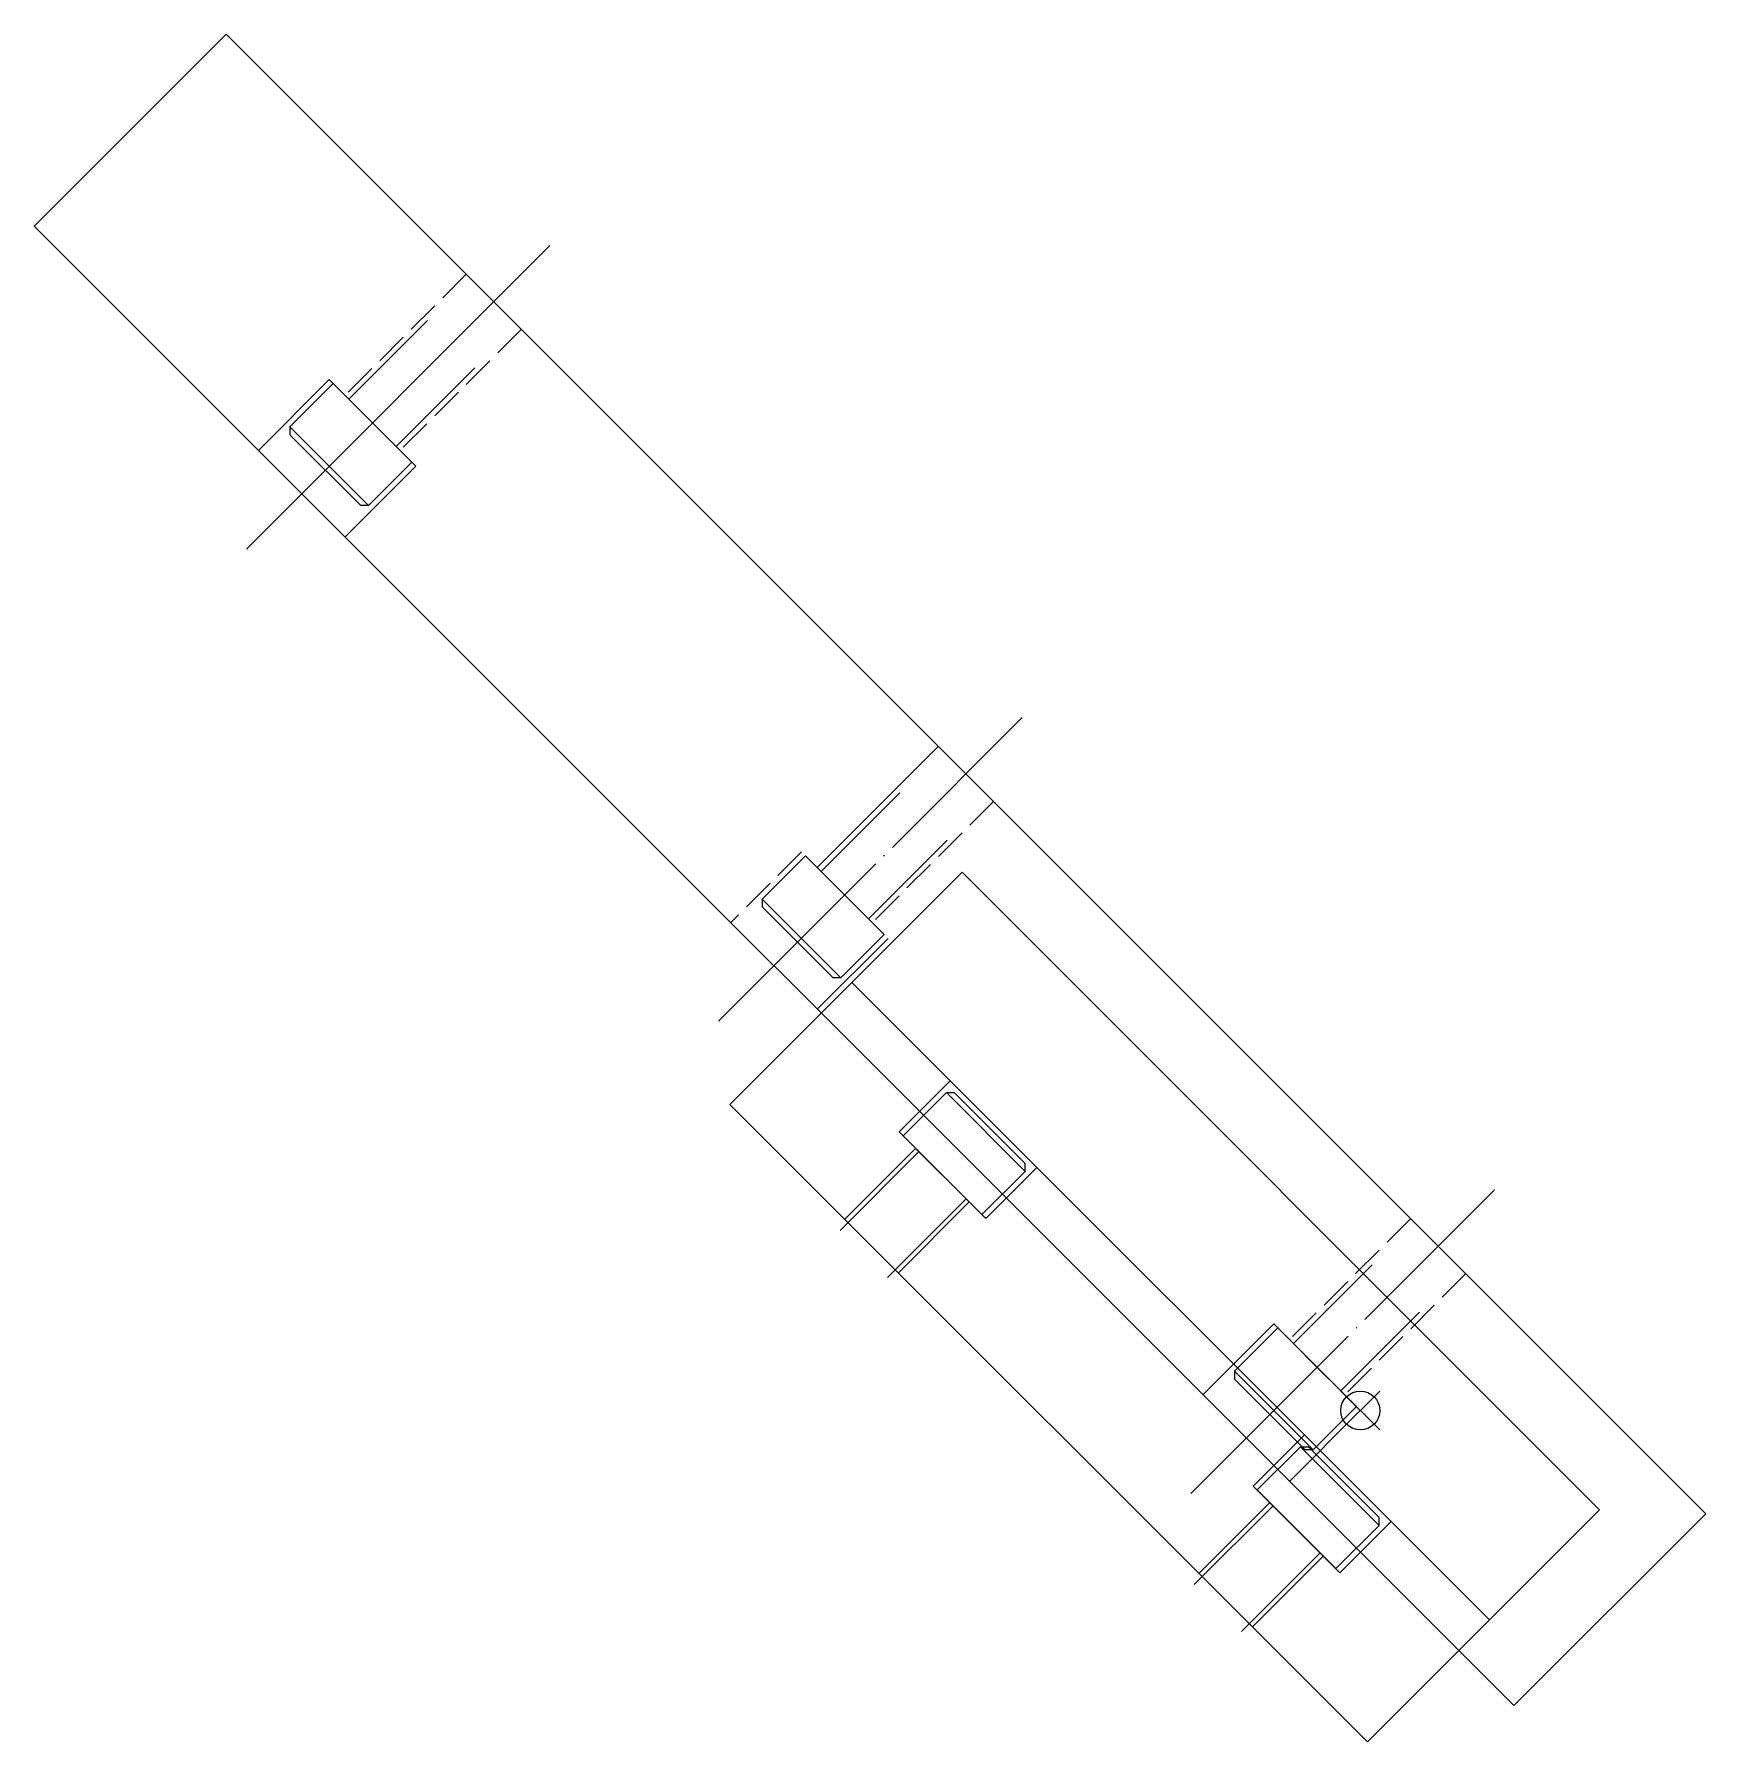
# Model space of a CAD drawing. Extents: x 143 to 294, y 752 to 905.
import ezdxf

# ---------------------------------------------------------------- set-up
doc = ezdxf.new("R2010")
doc.units = 0
doc.header["$MEASUREMENT"] = 0
doc.linetypes.add('CENTER', pattern=[22, 20, -1, 0, -1])
doc.linetypes.add('DASHED', pattern=[4, 3, -1])
doc.layers.get('0').update_dxf_attribs({"linetype": 'CONTINUOUS'})
doc.layers.add('$PARTREF_BOM', color=7, linetype='CONTINUOUS')
doc.styles.get("Standard").update_dxf_attribs({"font": 'txt.shx', "bigfont": 'chineset.shx'})

# ---------------------------------------------------------------- blocks, each defined once
blk = doc.blocks.new('PARTREF')
at = {"layer": '$PARTREF_BOM', "color": 2}
for p, q in [((-1.75, -1.75), (1.75, 1.75)), ((-1.75, 1.75), (1.75, -1.75))]:
    blk.add_line(p, q, dxfattribs=at)
blk.add_circle((0, 0), 1.75, dxfattribs=at)
at = {"layer": '$PARTREF_BOM', "color": 2, "flags": 1}
for tag, p in [('TAG5', (-16.09, -4.95)), ('TAG10', (-5.65, -5)), ('TAG15', (5.59, -4.74)), ('TAG4', (-16.09, -8.95)), ('TAG9', (-5.65, -9)), ('TAG14', (5.59, -8.74)), ('TAG3', (-16.09, -12.95)), ('TAG8', (-5.65, -13)), ('TAG13', (5.59, -12.74)), ('TAG2', (-16.09, -16.95)), ('TAG7', (-5.65, -17)), ('TAG12', (5.59, -16.74)), ('TAG11', (5.59, -20.74)), ('TAG1', (-16.09, -20.95)), ('TAG6', (-5.65, -21))]:
    blk.add_attdef(tag, p, '', height=2.5, dxfattribs=at)

msp = doc.modelspace()

# ---------------------------------------------------------------- linework, layer by layer
at = {"color": 7, "linetype": 'CONTINUOUS'}
for p, q in [((143.38, 888.01), (160.63, 905.26)), ((160.63, 905.26), (293.57, 772.32)), ((143.38, 888.01), (276.31, 755.07)), ((162.44, 858.98), (189.72, 886.27)), ((171.66, 872.45), (178.73, 879.52)), ((175.9, 868.21), (182.97, 875.28)), ((169.89, 874.22), (163.53, 867.86)), ((170.25, 873.87), (166.36, 869.98)), ((170.25, 873.87), (177.32, 866.79)), ((166.36, 869.98), (166.36, 869.27)), ((166.36, 869.98), (173.43, 862.91)), ((166.36, 869.27), (172.72, 862.91)), ((177.67, 866.44), (171.31, 860.08)), ((177.32, 866.79), (173.43, 862.91)), ((173.43, 862.91), (172.72, 862.91)), ((224.62, 841.27), (213.73, 830.38)), ((214.09, 830.02), (221.16, 837.1)), ((218.33, 825.78), (225.4, 832.85)), ((212.67, 831.44), (208.78, 827.55)), ((212.67, 831.44), (219.74, 824.37)), ((205.89, 809.09), (226.74, 829.95)), ((226.74, 829.95), (284.02, 772.68)), ((208.78, 827.55), (208.78, 826.84)), ((208.78, 827.55), (215.86, 820.48)), ((208.78, 826.84), (215.15, 820.48)), ((220.1, 824.01), (213.73, 817.65)), ((219.74, 824.37), (215.86, 820.48)), ((215.86, 820.48), (215.15, 820.48)), ((216.85, 820.05), (274.12, 762.78)), ((221.09, 806.62), (225.68, 811.22)), ((205.89, 809.09), (263.16, 751.82)), ((221.44, 806.27), (225.33, 810.16)), ((225.33, 810.16), (226.04, 810.16)), ((232.4, 803.08), (225.33, 810.16)), ((232.4, 803.79), (226.04, 810.16)), ((221.09, 806.62), (228.87, 798.84)), ((228.51, 799.19), (221.44, 806.27)), ((222.86, 804.85), (215.78, 797.78)), ((216.21, 798.77), (222.57, 805.13)), ((227.38, 800.33), (222.57, 805.13)), ((228.51, 799.19), (232.4, 803.08)), ((228.87, 798.84), (233.46, 803.44)), ((232.4, 803.08), (232.4, 803.79)), ((227.1, 800.61), (220.03, 793.54)), ((221.02, 793.96), (227.38, 800.33)), ((256.51, 787.6), (263.59, 794.67)), ((260.76, 783.36), (267.83, 790.43)), ((254.75, 789.37), (248.38, 783)), ((255.1, 789.01), (251.21, 785.12)), ((262.17, 781.94), (255.1, 789.01)), ((251.21, 785.12), (251.21, 784.42)), ((258.28, 778.05), (251.21, 785.12)), ((257.57, 778.05), (251.21, 784.42)), ((262.52, 781.59), (256.16, 775.22)), ((262.17, 781.94), (258.28, 778.05)), ((252.91, 774.8), (257.5, 779.4)), ((253.26, 774.45), (257.15, 778.34)), ((257.15, 778.34), (257.86, 778.34)), ((264.22, 771.26), (257.15, 778.34)), ((258.28, 778.05), (257.57, 778.05)), ((264.22, 771.97), (257.86, 778.34)), ((252.91, 774.8), (260.69, 767.02)), ((260.33, 767.38), (253.26, 774.45)), ((254.68, 773.03), (247.6, 765.96)), ((248.03, 766.95), (254.39, 773.31)), ((259.2, 768.51), (254.39, 773.31)), ((263.16, 751.82), (284.02, 772.68)), ((264.22, 771.26), (264.22, 771.97)), ((293.57, 772.32), (276.31, 755.07)), ((260.33, 767.38), (264.22, 771.26)), ((260.69, 767.02), (265.28, 771.62)), ((258.92, 768.79), (251.85, 761.72)), ((252.84, 762.14), (259.2, 768.51))]:
    msp.add_line(p, q, dxfattribs=at)
at = {"color": 3, "linetype": 'DASHED'}
for p, q in [((182.2, 883.69), (171.31, 872.8)), ((187.15, 878.74), (176.26, 867.86)), ((169.89, 874.22), (177.67, 866.44)), ((229.57, 836.32), (218.68, 825.43)), ((212.32, 831.79), (205.96, 825.43)), ((267.05, 798.84), (256.16, 787.95)), ((272, 793.89), (261.11, 783)), ((262.52, 781.59), (254.75, 789.37))]:
    msp.add_line(p, q, dxfattribs=at)
at = {"color": 1, "linetype": 'CENTER'}
for p, q in [((204.86, 816.56), (232.15, 843.85)), ((247.29, 774.13), (274.58, 801.42))]:
    msp.add_line(p, q, dxfattribs=at)

# ---------------------------------------------------------------- block references
at = {"color": 7}
msp.add_blockref('PARTREF', (262.52, 781.59), dxfattribs=at)

doc.saveas('drawing.dxf')
